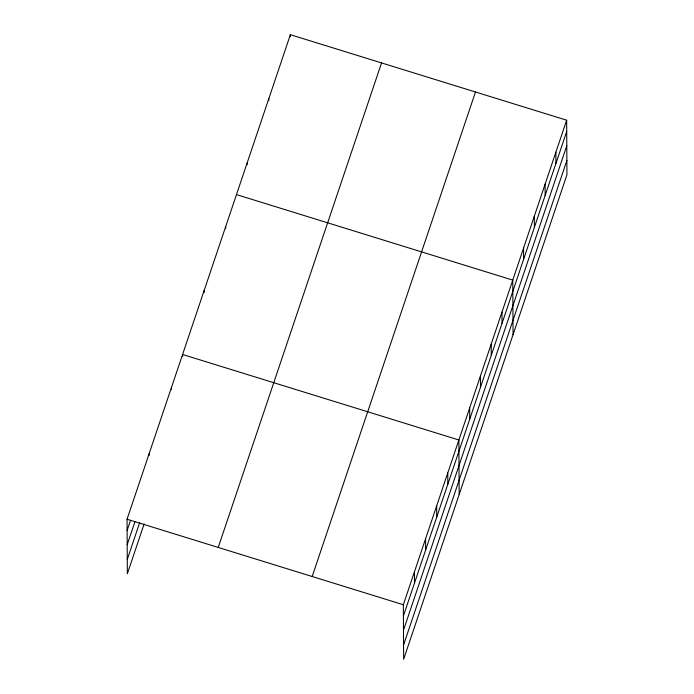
<?xml version="1.0" encoding="UTF-8"?>
<svg xmlns="http://www.w3.org/2000/svg" width="694" height="694" viewBox="0 0 694 694"><rect width="100%" height="100%" fill="white"/><g stroke="black" fill="none" stroke-linecap="round" stroke-linejoin="round"><path stroke-width="1.04" d="M144.161 523.866L127.34 573.791L127.054 519.225L290.37 34.7L566.66 120.209L566.946 174.775L403.63 659.3L403.344 604.734L566.66 120.209M127.106 530.45L130.472 520.465M127.184 544.755L134.922 521.793M127.262 559.485L139.711 522.547M218.228 547.445L381.544 62.92M312.17 576.523L475.485 91.99M403.405 615.968L566.72 131.435M403.483 630.265L566.798 145.74M403.561 645.004L566.877 160.47M236.472 194.598L512.771 280.107L513.057 334.664M127.054 519.225L403.344 604.734M555.885 152.194L555.946 163.42M545.102 184.17L545.163 195.396M534.328 216.146L534.389 227.372M523.545 248.131L523.606 259.356M501.988 312.083L502.048 323.309M491.213 344.068L491.274 355.293M480.43 376.044L480.491 387.269M469.656 408.02L469.717 419.245M459.159 494.562L458.873 439.996L182.574 354.487L182.591 356.525M447.769 472.944L447.83 484.178M436.665 505.891L436.726 517.125M425.561 538.839L425.622 550.073M414.457 571.787L414.509 583.021M290.37 34.7L290.378 36.739M268.812 98.661L268.821 100.699M247.255 162.613L247.264 164.652M225.697 226.574L225.706 228.612M204.131 290.526L204.149 292.573M171.47 387.434L171.487 389.473M149.262 453.329L149.271 455.368"/></g></svg>
